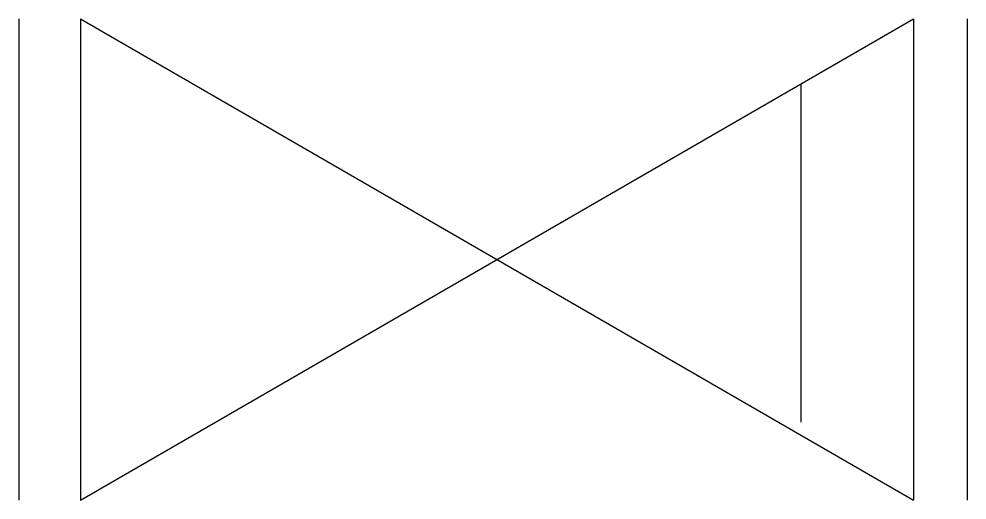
# Model space of a CAD drawing. Header units: metres. Extents: x 16.8 to 41.4, y -6.2 to 6.2.
import ezdxf

# ---------------------------------------------------------------- set-up
doc = ezdxf.new("R2010")
doc.units = ezdxf.units.M
doc.layers.add('003_THICK', color=7, linetype='Continuous')

# ---------------------------------------------------------------- blocks, each defined once
blk = doc.blocks.new('止回阀')
at = {"layer": '003_THICK'}
for points in [[(16.77, 6.25), (16.77, -6.25)], [(18.37, 6.25), (40.02, -6.25)], [(18.37, -6.25), (40.02, 6.25)], [(18.37, 6.25), (18.37, -6.25)], [(40.02, 6.25), (40.02, -6.25)], [(41.41, 6.25), (41.41, -6.25)], [(37.09, 4.56), (37.09, -4.23)]]:
    blk.add_lwpolyline(points, dxfattribs=at)

msp = doc.modelspace()

# ---------------------------------------------------------------- block references
msp.add_blockref('止回阀', (0, 0))

doc.saveas('drawing.dxf')
